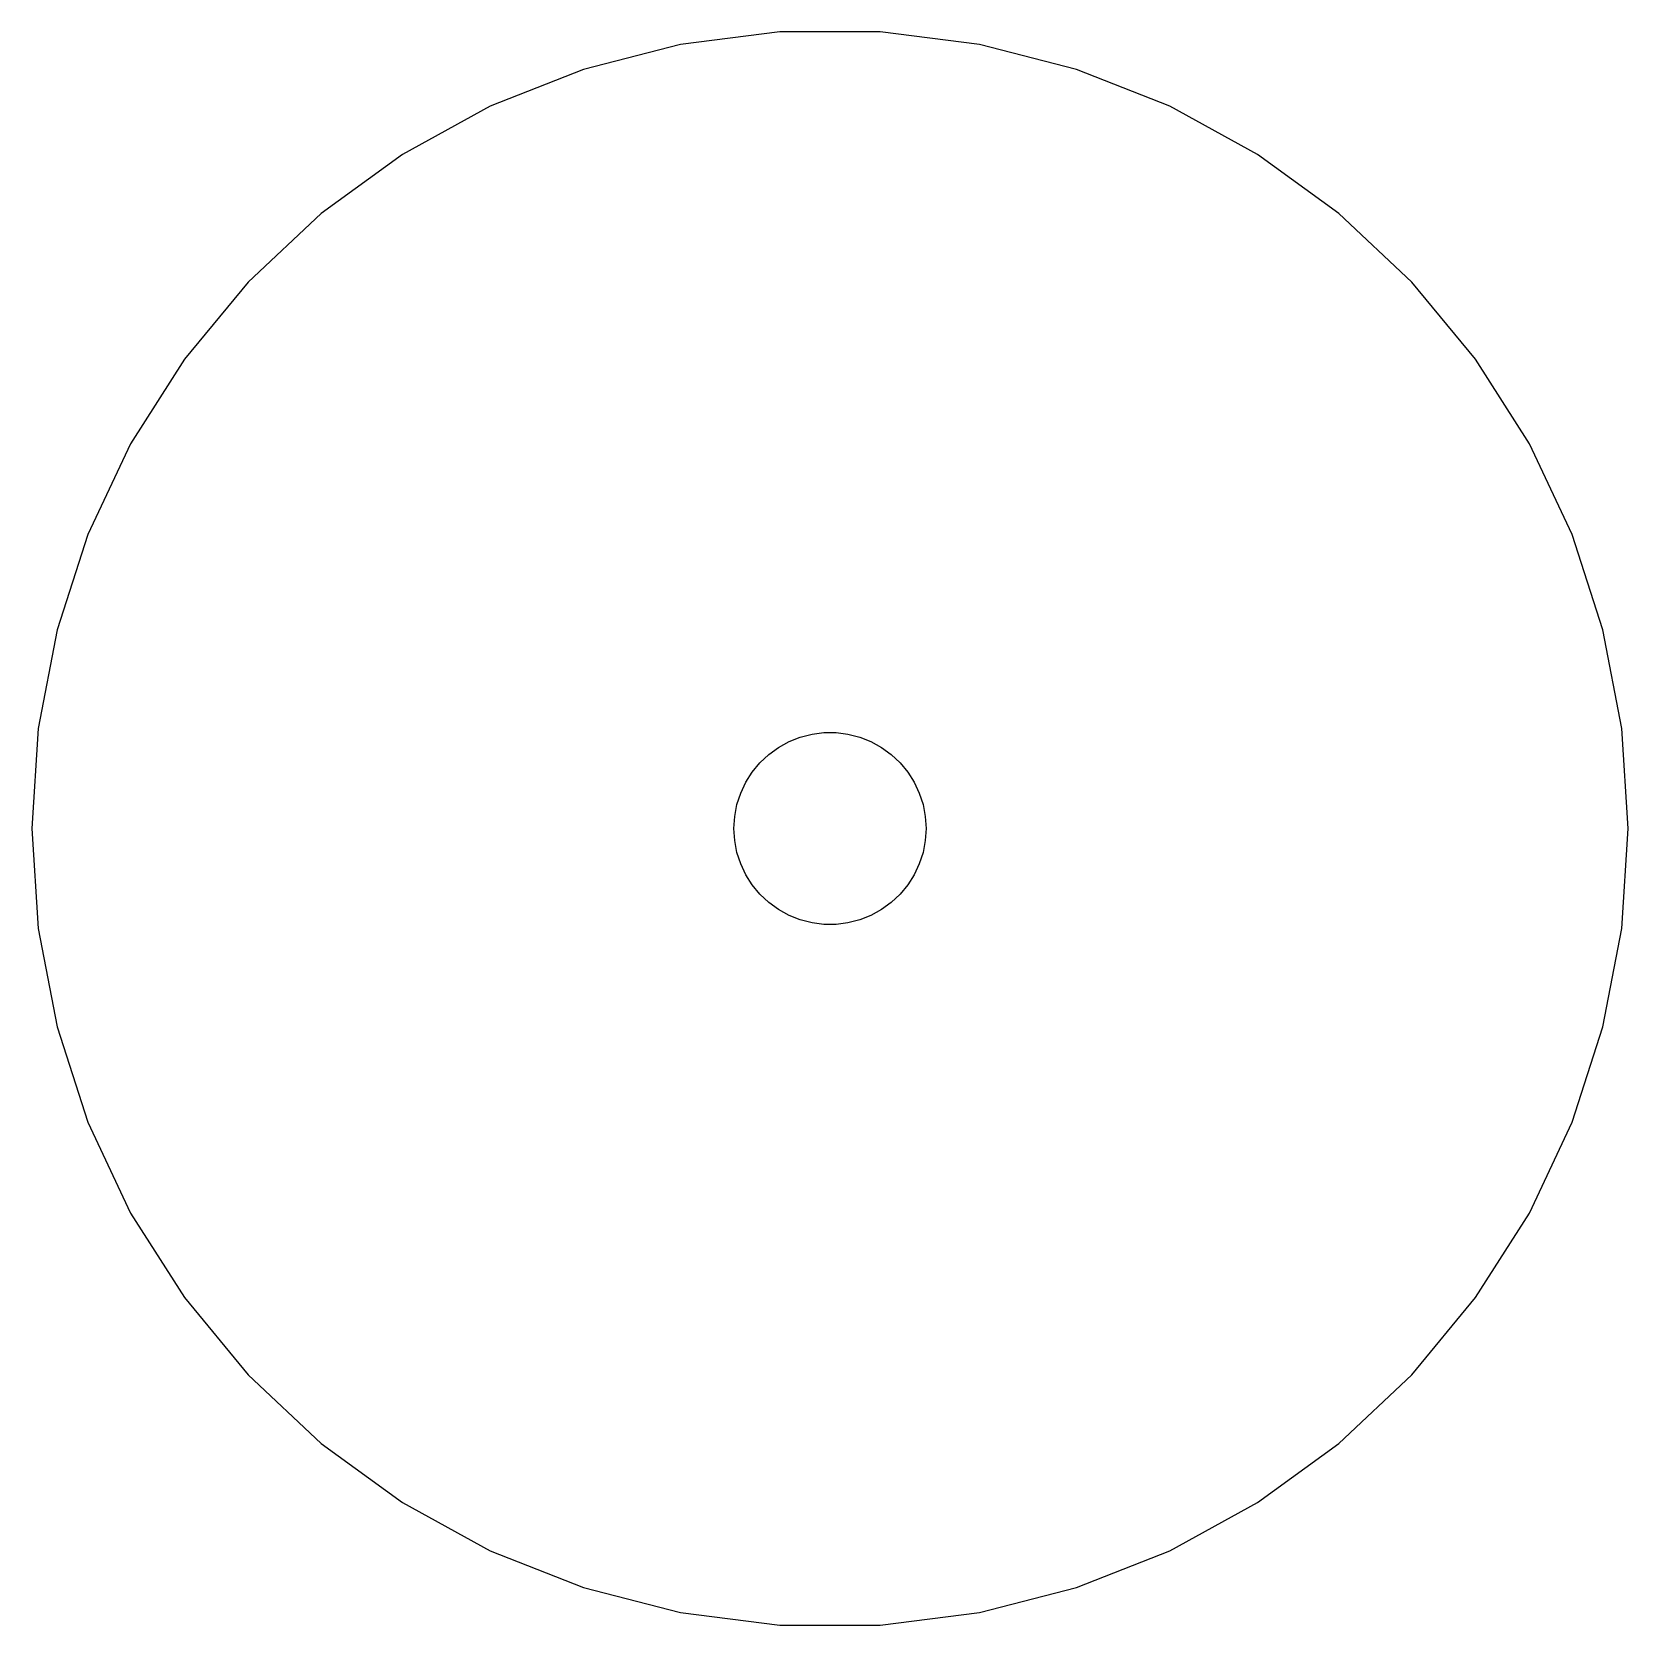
# Model space of a CAD drawing. Header units: metres. Extents: x -12 to 12, y 98 to 231.
# Drawn here: x -12.46 to 12.46, y 97.56 to 122.44 of the extents above.
import ezdxf

# ---------------------------------------------------------------- set-up
doc = ezdxf.new("R2010")
doc.units = ezdxf.units.M

msp = doc.modelspace()

# ---------------------------------------------------------------- linework, layer by layer
for p, q in [((-0.782669, 122.44), (-2.33569, 122.244)), ((0.782669, 122.44), (-0.782669, 122.44)), ((2.33569, 122.244), (0.782669, 122.44)), ((-2.33569, 122.244), (-3.85188, 121.855)), ((3.85188, 121.855), (2.33569, 122.244)), ((-3.85188, 121.855), (-5.30731, 121.279)), ((5.30731, 121.279), (3.85188, 121.855)), ((-5.30731, 121.279), (-6.67906, 120.525)), ((6.67906, 120.525), (5.30731, 121.279)), ((-6.67906, 120.525), (-7.94547, 119.604)), ((7.94547, 119.604), (6.67906, 120.525)), ((-7.94547, 119.604), (-9.08656, 118.533)), ((9.08656, 118.533), (7.94547, 119.604)), ((-9.08656, 118.533), (-10.0844, 117.327)), ((10.0844, 117.327), (9.08656, 118.533)), ((-10.0844, 117.327), (-10.9231, 116.005)), ((10.9231, 116.005), (10.0844, 117.327)), ((-10.9231, 116.005), (-11.5896, 114.589)), ((11.5896, 114.589), (10.9231, 116.005)), ((-11.5896, 114.589), (-12.0733, 113.1)), ((12.0733, 113.1), (11.5896, 114.589)), ((-12.0733, 113.1), (-12.3667, 111.562)), ((12.3667, 111.562), (12.0733, 113.1)), ((-12.3667, 111.562), (-12.465, 110)), ((-0.463516, 111.427), (-0.281067, 111.473)), ((-0.281067, 111.473), (-0.094177, 111.497)), ((-0.094177, 111.497), (0.094177, 111.497)), ((0.094177, 111.497), (0.281067, 111.473)), ((0.281067, 111.473), (0.463516, 111.427)), ((12.465, 110), (12.3667, 111.562)), ((-0.956131, 111.156), (-0.803726, 111.266)), ((-0.803726, 111.266), (-0.638657, 111.357)), ((-0.638657, 111.357), (-0.463516, 111.427)), ((0.463516, 111.427), (0.638657, 111.357)), ((0.638657, 111.357), (0.803726, 111.266)), ((0.803726, 111.266), (0.956131, 111.156)), ((-1.21352, 110.882), (-1.09344, 111.027)), ((-1.09344, 111.027), (-0.956131, 111.156)), ((0.956131, 111.156), (1.09344, 111.027)), ((1.09344, 111.027), (1.21352, 110.882)), ((-1.39465, 110.552), (-1.31445, 110.723)), ((-1.31445, 110.723), (-1.21352, 110.882)), ((1.21352, 110.882), (1.31445, 110.723)), ((1.31445, 110.723), (1.39465, 110.552)), ((-1.45287, 110.373), (-1.39465, 110.552)), ((1.39465, 110.552), (1.45287, 110.373)), ((-1.48816, 110.188), (-1.45287, 110.373)), ((1.45287, 110.373), (1.48816, 110.188)), ((-12.465, 110), (-12.3667, 108.438)), ((-1.5, 110), (-1.48816, 110.188)), ((-1.48816, 109.812), (-1.5, 110)), ((1.48816, 110.188), (1.5, 110)), ((1.5, 110), (1.48816, 109.812)), ((12.3667, 108.438), (12.465, 110)), ((-1.45287, 109.627), (-1.48816, 109.812)), ((1.48816, 109.812), (1.45287, 109.627)), ((-1.39465, 109.448), (-1.45287, 109.627)), ((-1.31445, 109.277), (-1.39465, 109.448)), ((1.39465, 109.448), (1.31445, 109.277)), ((1.45287, 109.627), (1.39465, 109.448)), ((-1.21352, 109.118), (-1.31445, 109.277)), ((1.31445, 109.277), (1.21352, 109.118)), ((-1.09344, 108.973), (-1.21352, 109.118)), ((-0.956131, 108.844), (-1.09344, 108.973)), ((1.09344, 108.973), (0.956131, 108.844)), ((1.21352, 109.118), (1.09344, 108.973)), ((-0.803726, 108.734), (-0.956131, 108.844)), ((-0.638657, 108.643), (-0.803726, 108.734)), ((0.803726, 108.734), (0.638657, 108.643)), ((0.956131, 108.844), (0.803726, 108.734)), ((-0.463516, 108.573), (-0.638657, 108.643)), ((-0.281067, 108.527), (-0.463516, 108.573)), ((-0.094177, 108.503), (-0.281067, 108.527)), ((0.094177, 108.503), (-0.094177, 108.503)), ((0.281067, 108.527), (0.094177, 108.503)), ((0.463516, 108.573), (0.281067, 108.527)), ((0.638657, 108.643), (0.463516, 108.573)), ((-12.3667, 108.438), (-12.0733, 106.9)), ((12.0733, 106.9), (12.3667, 108.438)), ((-12.0733, 106.9), (-11.5896, 105.411)), ((11.5896, 105.411), (12.0733, 106.9)), ((-11.5896, 105.411), (-10.9231, 103.995)), ((10.9231, 103.995), (11.5896, 105.411)), ((-10.9231, 103.995), (-10.0844, 102.673)), ((10.0844, 102.673), (10.9231, 103.995)), ((-10.0844, 102.673), (-9.08656, 101.467)), ((9.08656, 101.467), (10.0844, 102.673)), ((-9.08656, 101.467), (-7.94547, 100.396)), ((7.94547, 100.396), (9.08656, 101.467)), ((-7.94547, 100.396), (-6.67906, 99.4755)), ((6.67906, 99.4755), (7.94547, 100.396)), ((-6.67906, 99.4755), (-5.30731, 98.7214)), ((5.30731, 98.7214), (6.67906, 99.4755)), ((-5.30731, 98.7214), (-3.85188, 98.1451)), ((3.85188, 98.1451), (5.30731, 98.7214)), ((-3.85188, 98.1451), (-2.33569, 97.7558)), ((2.33569, 97.7558), (3.85188, 98.1451)), ((-2.33569, 97.7558), (-0.782669, 97.5596)), ((0.782669, 97.5596), (2.33569, 97.7558)), ((-0.782669, 97.5596), (0.782669, 97.5596))]:
    msp.add_line(p, q)

doc.saveas('drawing.dxf')
